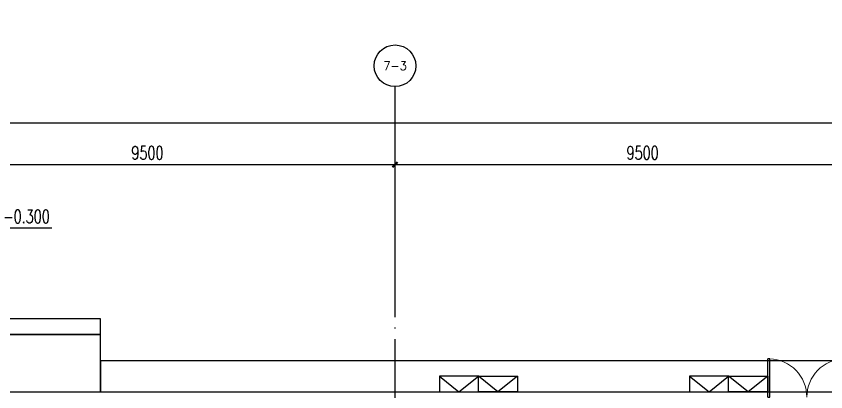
# Model space of a CAD drawing. Extents: x -621157 to 1764546, y -106808 to 741893.
# Drawn here: x 552801 to 568333, y -1150 to 6062 of the extents above; entities that cross this region are included whole.
import ezdxf
from ezdxf.enums import TextEntityAlignment as Align
from ezdxf.xclip import XClip

# ---------------------------------------------------------------- set-up
doc = ezdxf.new("R2010")
doc.units = 0
doc.header["$LTSCALE"] = 1000
doc.header["$MEASUREMENT"] = 0
doc.header["$XCLIPFRAME"] = 0
doc.linetypes.add('XREF-A-101-平面图_t3$0$DOTE', pattern=[2.42, 2, -0.2, 0.02, -0.2])
for name, color, linetype in [('0-底图', 7, 'Continuous'), ('AXIS_TEXT', 7, 'Continuous'), ('XREF-A-101-平面图_t3$0$A-DIM_ELEV', 8, 'Continuous'), ('XREF-A-101-平面图_t3$0$A-DOTE', 8, 'Continuous'), ('XREF-A-101-平面图_t3$0$A-GROUND', 8, 'Continuous'), ('XREF-A-101-平面图_t3$0$A-WINDOW', 8, 'Continuous'), ('XREF-A-101-平面图_t3$0$A-开启符号', 8, 'Continuous'), ('XREF-A-101-平面图_t3$0$AXIS', 8, 'Continuous'), ('XREF-A-101-平面图_t3$0$GROUND', 8, 'Continuous')]:
    doc.layers.add(name, color=color, linetype=linetype)
doc.styles.add('COMPLEX', font='COMPLEX')
doc.styles.add('XREF-A-101-平面图_t3$0$A-AXIS-LABEL', font='COMPLEX', dxfattribs={"bigfont": 'GBCBIG'})
doc.styles.add('XREF-A-101-平面图_t3$0$A-DIM_T3', font='SIMPLEX', dxfattribs={"width": 0.705882, "bigfont": 'GBCBIG'})
doc.styles.add('XREF-A-101-平面图_t3$0$A-STANDARD', font='SIMPLEX', dxfattribs={"bigfont": 'GBCBIG'})
doc.dimstyles.new('XREF-A-101-平面图_t3$0$A-DIM-100', dxfattribs={"dimscale": 100, "dimtxt": 2.55, "dimasz": 1, "dimexe": 2.5, "dimexo": 3, "dimgap": 1, "dimtad": 1, "dimdec": 0, "dimzin": 0, "dimdsep": 46, "dimtxsty": 'XREF-A-101-平面图_t3$0$A-DIM_T3', "dimblk": 'XREF-A-101-平面图_t3$0$_ArchTick', "dimcen": 0.09, "dimclrt": 7, "dimazin": 2, "dimtfac": 1, "dimtdec": 0, "dimtix": 1, "dimtmove": 2, "dimatfit": 3, "dimfxl": 0, "dimtolj": 1, "dimtzin": 0, "dimarcsym": 0})

# ---------------------------------------------------------------- blocks, each defined once
blk = doc.blocks.new('XREF-A-101-平面图_t3$0$_ArchTick')
at = {"color": 0, "linetype": 'ByBlock', "const_width": 0.4}
blk.add_lwpolyline([(-0.5, -0.5), (0.5, 0.5)], dxfattribs=at)
blk = doc.blocks.new('*D25417')
at = {"layer": 'Defpoints', "color": 0}
for p in [(19000, 44460), (19000, 43300), (28500, 43300)]:
    blk.add_point(p, dxfattribs=at)
at = {"layer": 'XREF-A-101-平面图_t3$0$AXIS', "color": 0, "lineweight": -2}
for p, q in [((19000, 43600), (19000, 44710)), ((28500, 43600), (28500, 44710)), ((28500, 44460), (19000, 44460))]:
    blk.add_line(p, q, dxfattribs=at)
at = {"layer": 'XREF-A-101-平面图_t3$0$AXIS', "color": 0, "linetype": 'ByBlock', "lineweight": -2, "xscale": 100, "yscale": 100, "zscale": 100, "rotation": 180}
blk.add_blockref('XREF-A-101-平面图_t3$0$_ArchTick', (19000, 44460), dxfattribs=at)
at = {"layer": 'XREF-A-101-平面图_t3$0$AXIS', "color": 0, "linetype": 'ByBlock', "lineweight": -2, "xscale": 100, "yscale": 100, "zscale": 100}
blk.add_blockref('XREF-A-101-平面图_t3$0$_ArchTick', (28500, 44460), dxfattribs=at)
at = {"layer": 'XREF-A-101-平面图_t3$0$AXIS', "color": 7, "insert": (23750, 44687), "char_height": 255, "attachment_point": 5, "style": 'XREF-A-101-平面图_t3$0$A-DIM_T3'}
blk.add_mtext('\\A1;9500', dxfattribs=at)
blk = doc.blocks.new('*D25418')
at = {"layer": 'Defpoints', "color": 0}
for p in [(9500, 44460), (9500, 43300), (19000, 43300)]:
    blk.add_point(p, dxfattribs=at)
at = {"layer": 'XREF-A-101-平面图_t3$0$AXIS', "color": 0, "lineweight": -2}
for p, q in [((9500, 43600), (9500, 44710)), ((19000, 43600), (19000, 44710)), ((19000, 44460), (9500, 44460))]:
    blk.add_line(p, q, dxfattribs=at)
at = {"layer": 'XREF-A-101-平面图_t3$0$AXIS', "color": 0, "linetype": 'ByBlock', "lineweight": -2, "xscale": 100, "yscale": 100, "zscale": 100, "rotation": 180}
blk.add_blockref('XREF-A-101-平面图_t3$0$_ArchTick', (9500, 44460), dxfattribs=at)
at = {"layer": 'XREF-A-101-平面图_t3$0$AXIS', "color": 0, "linetype": 'ByBlock', "lineweight": -2, "xscale": 100, "yscale": 100, "zscale": 100}
blk.add_blockref('XREF-A-101-平面图_t3$0$_ArchTick', (19000, 44460), dxfattribs=at)
at = {"layer": 'XREF-A-101-平面图_t3$0$AXIS', "color": 7, "insert": (14250, 44687), "char_height": 255, "attachment_point": 5, "style": 'XREF-A-101-平面图_t3$0$A-DIM_T3'}
blk.add_mtext('\\A1;9500', dxfattribs=at)
blk = doc.blocks.new('_AXISO')
blk.add_circle((0, 0), 0.5)
at = {"layer": 'AXIS_TEXT', "style": 'COMPLEX'}
blk.add_attdef('A', text='', height=0.56, dxfattribs=at).set_placement((-0.25, -0.28), (0.25, -0.28), align=Align.FIT)
blk = doc.blocks.new('*D25422')
at = {"layer": 'Defpoints', "color": 0}
for p in [(-300, 45260), (-300, 43300), (66600, 43300)]:
    blk.add_point(p, dxfattribs=at)
at = {"layer": 'XREF-A-101-平面图_t3$0$AXIS', "color": 0, "lineweight": -2}
for p, q in [((-300, 43600), (-300, 45510)), ((66600, 43600), (66600, 45510)), ((66600, 45260), (-300, 45260))]:
    blk.add_line(p, q, dxfattribs=at)
at = {"layer": 'XREF-A-101-平面图_t3$0$AXIS', "color": 0, "linetype": 'ByBlock', "lineweight": -2, "xscale": 100, "yscale": 100, "zscale": 100, "rotation": 180}
blk.add_blockref('XREF-A-101-平面图_t3$0$_ArchTick', (-300, 45260), dxfattribs=at)
at = {"layer": 'XREF-A-101-平面图_t3$0$AXIS', "color": 0, "linetype": 'ByBlock', "lineweight": -2, "xscale": 100, "yscale": 100, "zscale": 100}
blk.add_blockref('XREF-A-101-平面图_t3$0$_ArchTick', (66600, 45260), dxfattribs=at)
at = {"layer": 'XREF-A-101-平面图_t3$0$AXIS', "color": 7, "insert": (33150, 45487), "char_height": 255, "attachment_point": 5, "style": 'XREF-A-101-平面图_t3$0$A-DIM_T3'}
blk.add_mtext('\\A1;66900', dxfattribs=at)
blk = doc.blocks.new('XREF-A-101-平面图_t3$0$轴网(2)')
at = {"layer": 'XREF-A-101-平面图_t3$0$A-DOTE', "linetype": 'XREF-A-101-平面图_t3$0$DOTE'}
blk.add_line((19000, -3300), (19000, 43300), dxfattribs=at)
blk = doc.blocks.new('XREF-A-101-平面图_t3$0$DOOR2DLIB$SYSLIB$00000108')
at = {"color": 0}
for p, q in [((-0.5, 0), (-0.5, 0.4875)), ((-0.475, 0.4875), (-0.5, 0.4875)), ((-0.475, 0), (-0.475, 0.4875)), ((0.475, 0), (0.475, 0.4875)), ((0.475, 0.4875), (0.5, 0.4875)), ((0.5, 0), (0.5, 0.4875)), ((-0.5, 0), (-0.475, 0)), ((0.5, 0), (0.475, 0))]:
    blk.add_line(p, q, dxfattribs=at)
at = {"color": 0, "lineweight": 13}
for centre, start, end in [((-0.4875, 0), 0, 88.53072), ((0.4875, 0), 91.46928, 180)]:
    blk.add_arc(centre, 0.4875, start, end, dxfattribs=at)
blk = doc.blocks.new('XREF-A-101-平面图_t3$0$轴网')
at = {"layer": 'XREF-A-101-平面图_t3$0$A-DOTE', "linetype": 'XREF-A-101-平面图_t3$0$DOTE'}
blk.add_line((19000, -3300), (19000, 43300), dxfattribs=at)
at = {"layer": 'XREF-A-101-平面图_t3$0$AXIS'}
blk.add_line((19000, 43300), (19000, 45959.5), dxfattribs=at)
ref = blk.add_blockref('_AXISO', (19000, 46359.5), dxfattribs=dict(at, xscale=800, yscale=800, zscale=800))
ref.add_attrib('A', '7-3', dxfattribs={"color": 7, "height": 168.54, "style": 'XREF-A-101-平面图_t3$0$A-AXIS-LABEL', "width": 0.933333}).set_placement((18775.3, 46275.2), (19224.7, 46275.2), align=Align.FIT)
for p1, p2, distance, picture, middle in [((66600, 43300), (-300, 43300), -1959.5, '*D25422', (33150, 45487)), ((19000, 43300), (9500, 43300), -1159.5, '*D25418', (14250, 44687)), ((28500, 43300), (19000, 43300), -1159.5, '*D25417', (23750, 44687))]:
    dim = blk.add_aligned_dim(p1=p1, p2=p2, distance=distance, dimstyle='XREF-A-101-平面图_t3$0$A-DIM-100', dxfattribs=at)
    dim.commit()
    dim.dimension.update_dxf_attribs({"geometry": picture, "text_midpoint": middle})
blk = doc.blocks.new('XREF-A-101-平面图_t3')
at = {"layer": 'XREF-A-101-平面图_t3$0$A-DIM_ELEV'}
blk.add_line((211114, 43250), (212415, 43250), dxfattribs=at)
at = {"layer": 'XREF-A-101-平面图_t3$0$A-GROUND'}
for points in [[(210350, 41200), (213350, 41200), (213350, 41500), (210350, 41500)], [(210350, 40100), (213350, 40100), (213350, 41200), (210350, 41200)]]:
    blk.add_lwpolyline(points, close=True, dxfattribs=at)
at = {"layer": 'XREF-A-101-平面图_t3$0$A-开启符号', "linetype": 'Continuous'}
for points in [[(219850, 40400), (219850, 40100), (220600, 40100), (220600, 40400)], [(221350, 40400), (221350, 40100), (220600, 40100), (220600, 40400)], [(224650, 40400), (224650, 40100), (225400, 40100), (225400, 40400)], [(226150, 40400), (226150, 40100), (225400, 40100), (225400, 40400)]]:
    blk.add_lwpolyline(points, close=True, dxfattribs=at)
for points in [[(219850, 40400), (220225, 40100), (220600, 40400)], [(221350, 40400), (220975, 40100), (220600, 40400)], [(224650, 40400), (225025, 40100), (225400, 40400)], [(226150, 40400), (225775, 40100), (225400, 40400)]]:
    blk.add_lwpolyline(points, dxfattribs=at)
at = {"layer": 'XREF-A-101-平面图_t3$0$GROUND'}
for p, q in [((213350, 40700), (213350, 40100)), ((213350, 40100), (237150, 40100))]:
    blk.add_line(p, q, dxfattribs=at)
blk.add_lwpolyline([(213350, 40700), (236550, 40700), (236550, 40900), (247200, 40900)], dxfattribs=at)
at = {"layer": 'XREF-A-101-平面图_t3$0$A-DOTE'}
for name, p in [('XREF-A-101-平面图_t3$0$轴网(2)', (200000, 100000)), ('XREF-A-101-平面图_t3$0$轴网', (200000, 0))]:
    blk.add_blockref(name, p, dxfattribs=at)
at = {"layer": 'XREF-A-101-平面图_t3$0$A-WINDOW', "xscale": -1500, "yscale": -1500, "zscale": -1500, "rotation": 180}
blk.add_blockref('XREF-A-101-平面图_t3$0$DOOR2DLIB$SYSLIB$00000108', (226900, 40000), dxfattribs=at)
at = {"layer": 'XREF-A-101-平面图_t3$0$A-DIM_ELEV', "color": 7, "style": 'XREF-A-101-平面图_t3$0$A-STANDARD', "width": 0.705882}
blk.add_text('-0.300', height=255, dxfattribs=at).set_placement((211482, 43340))

msp = doc.modelspace()

# ---------------------------------------------------------------- block references
at = {"layer": '0-底图'}
ref = msp.add_blockref('XREF-A-101-平面图_t3', (341069, -104477), dxfattribs=at)
XClip(ref).set_block_clipping_path([(188448.3743934482, 126697.923506411), (279528.158095957, 147598.6090894251)])
ref = msp.add_blockref('XREF-A-101-平面图_t3', (341069, -41250), dxfattribs=at)
XClip(ref).set_block_clipping_path([(188448.3743934482, 27012.7393680913), (279528.158095957, 51688.9437777734)])

doc.saveas('drawing.dxf')
